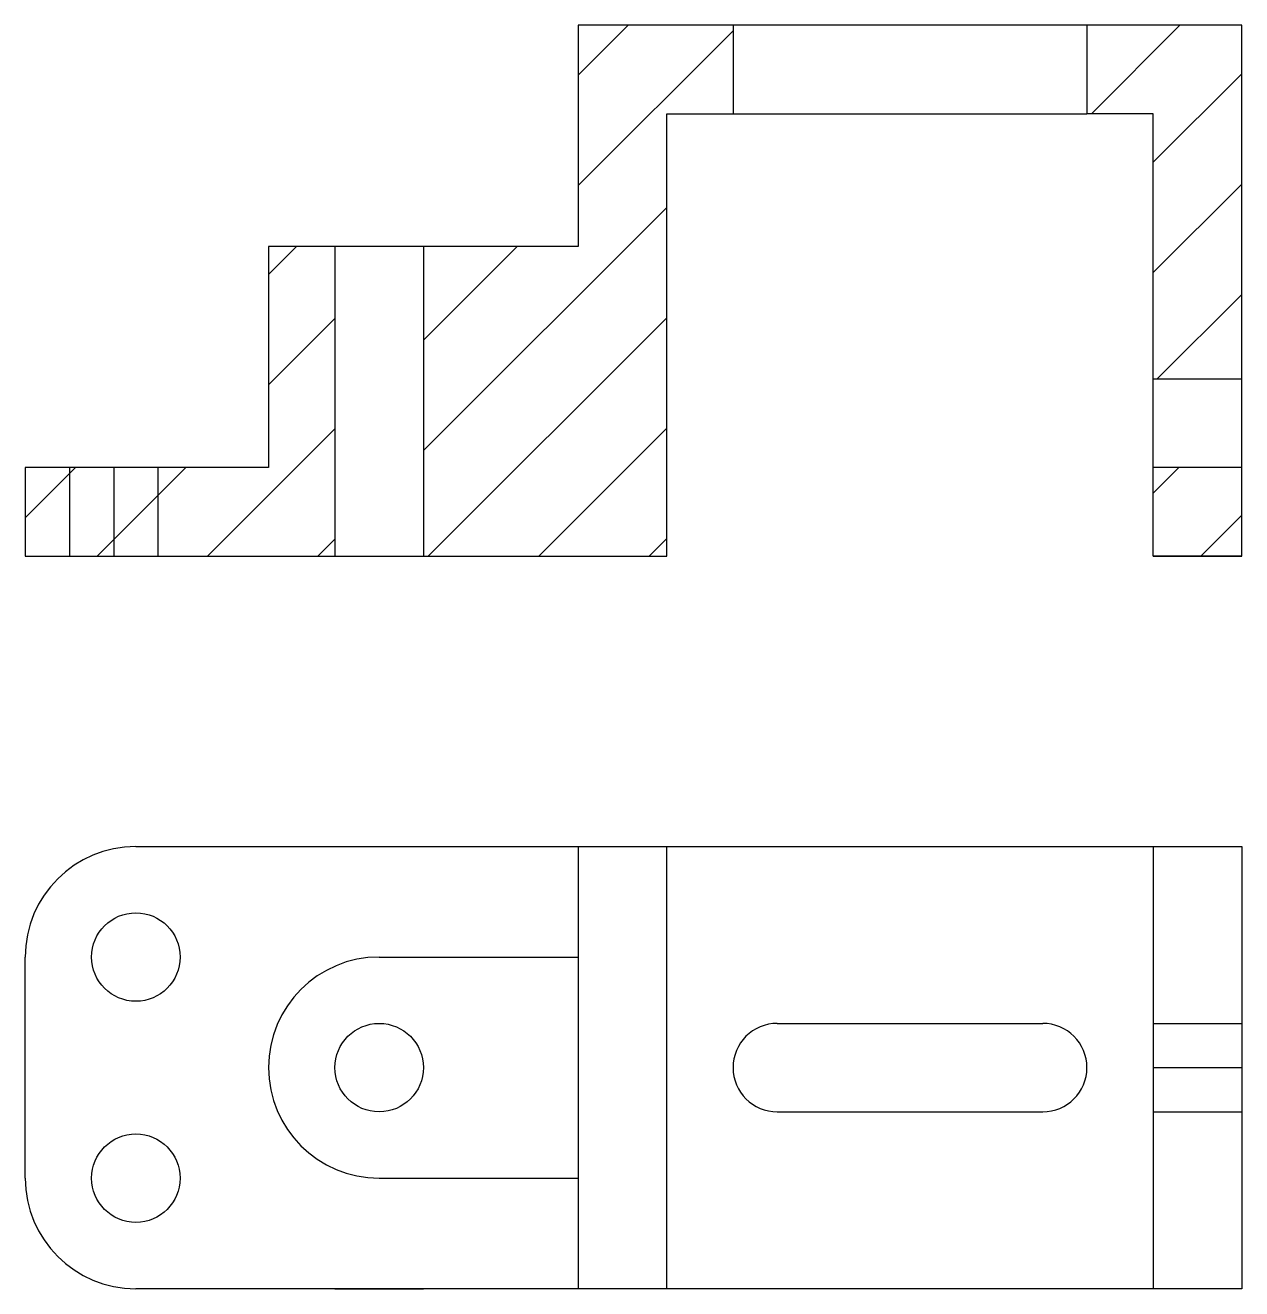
# Model space of a CAD drawing. Header units: millimetres. Extents: x 32.5 to 57.3, y 7.3 to 33.
import ezdxf

# ---------------------------------------------------------------- set-up
doc = ezdxf.new("R2010")
doc.units = ezdxf.units.MM
for name, color, linetype in [('Cercuri', 1, 'Continuous'), ('Contur', 4, 'Continuous'), ('Zona hasurata', 2, 'Continuous')]:
    doc.layers.add(name, color=color, linetype=linetype)

msp = doc.modelspace()

# ---------------------------------------------------------------- hatches: boundary and pattern name
at = {"layer": 'Zona hasurata'}
h = msp.add_hatch(dxfattribs=at)
h.set_pattern_fill('ANSI31', color=256, scale=0.5)
h.set_pattern_definition([(45, (18.2818, -2.4426), (-1.12253, 1.12253), [])])
h.paths.add_polyline_path([(38.815, 28.536), (37.465, 28.536), (37.465, 24.036), (35.215, 24.036), (35.215, 22.236), (37.915, 22.236), (38.815, 22.236)])
h.paths.add_polyline_path([(35.215, 24.036), (34.315, 24.036), (34.315, 22.236), (35.215, 22.236)])
h.paths.add_polyline_path([(34.315, 24.036), (33.415, 24.036), (33.415, 22.236), (34.315, 22.236)])
h.paths.add_polyline_path([(33.415, 24.036), (32.515, 24.036), (32.515, 22.236), (33.415, 22.236)])
h.paths.add_polyline_path([(45.565, 31.236), (46.915, 31.236), (46.915, 33.036), (43.765, 33.036), (43.765, 28.536), (40.615, 28.536), (40.615, 22.236), (43.765, 22.236), (45.565, 22.236)])
h.paths.add_polyline_path([(57.265, 33.036), (54.115, 33.036), (54.115, 31.236), (55.465, 31.236), (55.465, 25.836), (57.265, 25.836)])
h.paths.add_polyline_path([(57.265, 24.036), (55.465, 24.036), (55.465, 22.236), (57.265, 22.236)])

# ---------------------------------------------------------------- linework, layer by layer
at = {"layer": 'Cercuri'}
for p, q in [((33.415, 24.036), (33.415, 22.236)), ((34.315, 24.036), (34.315, 22.236)), ((35.215, 24.036), (35.215, 22.236)), ((55.465, 12.727), (57.265, 12.727)), ((55.465, 11.827), (57.265, 11.827)), ((55.465, 10.927), (57.265, 10.927))]:
    msp.add_line(p, q, dxfattribs=at)
for centre in [(34.765, 14.077), (39.715, 11.827), (34.765, 9.577)]:
    msp.add_circle(centre, 0.9, dxfattribs=at)
at = {"layer": 'Contur'}
for p, q in [((57.265, 33.036), (43.765, 33.036)), ((43.765, 33.036), (43.765, 28.536)), ((46.915, 33.036), (46.915, 31.236)), ((54.115, 33.036), (54.115, 31.236)), ((57.265, 22.236), (57.265, 33.036)), ((45.565, 22.236), (45.565, 31.236)), ((45.565, 31.236), (46.915, 31.236)), ((46.915, 31.236), (54.115, 31.236)), ((55.465, 31.236), (54.115, 31.236)), ((55.465, 22.236), (55.465, 31.236)), ((39.715, 28.536), (37.465, 28.536)), ((37.465, 28.536), (37.465, 24.036)), ((38.815, 28.536), (38.815, 22.236)), ((43.765, 28.536), (39.715, 28.536)), ((40.615, 28.536), (40.615, 22.236)), ((57.265, 25.836), (55.465, 25.836)), ((37.465, 24.036), (32.515, 24.036)), ((32.515, 24.036), (32.515, 22.236)), ((57.265, 24.036), (55.465, 24.036)), ((32.515, 22.236), (37.915, 22.236)), ((37.915, 22.236), (39.715, 22.236)), ((39.715, 22.236), (43.765, 22.236)), ((43.765, 22.236), (45.565, 22.236)), ((57.265, 22.236), (55.465, 22.236)), ((55.465, 22.236), (57.265, 22.236)), ((34.765, 16.327), (57.265, 16.327)), ((43.765, 16.327), (43.765, 7.327)), ((45.565, 7.327), (45.565, 16.327)), ((55.465, 16.327), (55.465, 7.327)), ((57.265, 16.327), (57.265, 7.327)), ((45.565, 7.327), (45.565, 14.527)), ((32.515, 9.577), (32.515, 14.077)), ((39.715, 14.077), (43.765, 14.077)), ((47.815, 12.727), (53.215, 12.727)), ((47.815, 10.927), (53.215, 10.927)), ((39.715, 9.577), (43.765, 9.577)), ((57.265, 7.327), (34.765, 7.327)), ((38.815, 7.327), (40.615, 7.327))]:
    msp.add_line(p, q, dxfattribs=at)
for centre, radius, start, end in [((34.765, 14.077), 2.25, 90, 180), ((39.715, 11.827), 2.25, 90, 270), ((47.815, 11.827), 0.9, 90, 270), ((53.215, 11.827), 0.9, 270, 90), ((34.765, 9.577), 2.25, 180, 270)]:
    msp.add_arc(centre, radius, start, end, dxfattribs=at)

doc.saveas('drawing.dxf')
